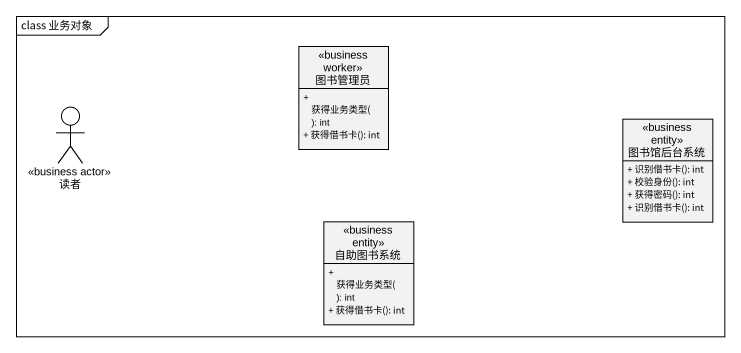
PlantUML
@startuml
mainframe class 业务对象
allowmixing
hide circle
hide empty members
skinparam classAttributeIconSize 0
class 图书管理员 <<business worker>> {
  + 获得业务类型(): int
  + 获得借书卡(): int
}
actor 读者 <<business actor>>
class 图书馆后台系统 <<business entity>> {
  + 识别借书卡(): int
  + 校验身份(): int
  + 获得密码(): int
  + 识别借书卡(): int
}
class 自助图书系统 <<business entity>> {
  + 获得业务类型(): int
  + 获得借书卡(): int
}
@enduml
